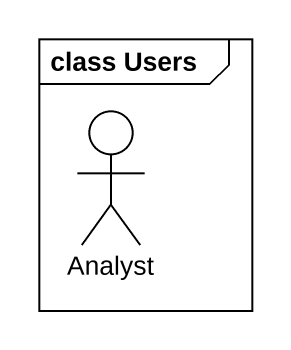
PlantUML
@startuml
mainframe class Users
actor Analyst
@enduml
